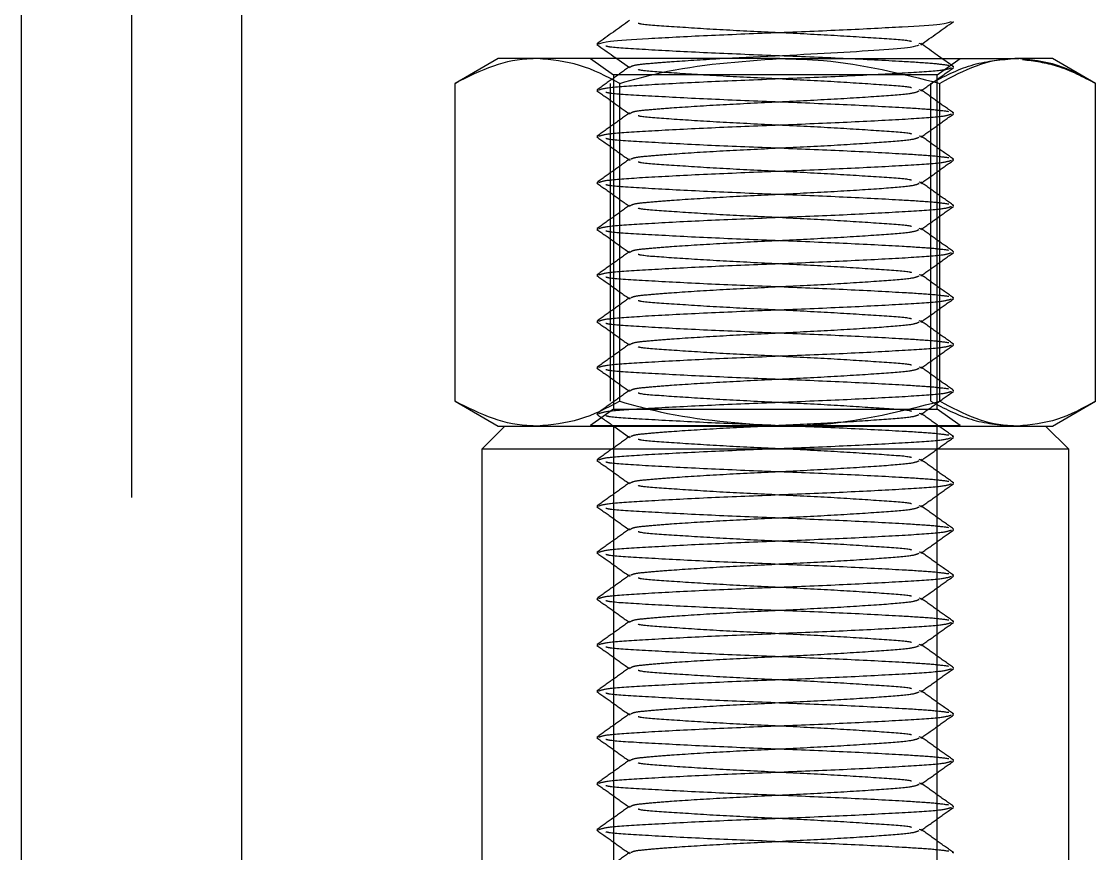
# Model space of a CAD drawing. Header units: metres. Extents: x 0 to 63075, y 0 to 44550.
# Drawn here: x 14380.6 to 14427.08, y 26794.65 to 26830.65 of the extents above; entities that cross this region are included whole.
import ezdxf

# ---------------------------------------------------------------- set-up
doc = ezdxf.new("R2010")
doc.units = ezdxf.units.M
doc.header["$LTSCALE"] = 75
doc.linetypes.add('HIDDEN2', pattern=[4.7625, 3.175, -1.5875])
for name, color, linetype in [('SDM', 7, 'Continuous'), ('SL4', 4, 'Continuous'), ('ST1', 7, 'HIDDEN2')]:
    doc.layers.add(name, color=color, linetype=linetype)

# ---------------------------------------------------------------- blocks, each defined once
blk = doc.blocks.new('A$Ca53c419a')
at = {"layer": 'SL4'}
for p, q in [((215, 215.76), (1004.763, 215.76)), ((1004.763, 206.235), (54.76, 206.235)), ((413.617, 196.993), (412.544, 195.135)), ((413.616, 196.989), (413.556, 196.862)), ((413.616, 196.989), (427.372, 196.989)), ((428.444, 195.135), (427.371, 196.993)), ((427.372, 196.989), (427.433, 196.862)), ((411.544, 195.835), (390.544, 195.835)), ((412.544, 194.835), (411.544, 195.835)), ((411.544, 170.435), (411.544, 195.835)), ((412.544, 195.135), (412.544, 193.426)), ((428.444, 193.426), (428.444, 195.135)), ((412.544, 193.426), (412.544, 182.935)), ((428.444, 182.935), (428.444, 193.426)), ((429.056, 190.806), (429.069, 190.862)), ((412.544, 190.138), (412.537, 190.129)), ((413.616, 189.862), (427.372, 189.862)), ((412.544, 182.935), (412.544, 172.644)), ((428.444, 182.935), (428.444, 172.644)), ((413.616, 176.008), (427.372, 176.008)), ((412.544, 172.644), (412.544, 171.135)), ((428.444, 171.135), (428.444, 172.644)), ((411.544, 170.435), (412.544, 171.435)), ((412.544, 171.135), (413.617, 169.277)), ((427.371, 169.277), (428.444, 171.135)), ((390.544, 170.435), (411.544, 170.435)), ((413.616, 169.281), (427.372, 169.281))]:
    blk.add_line(p, q, dxfattribs=at)
for points, knots in [([(412.544, 193.426), (412.545, 193.51), (412.555, 194.15), (412.789, 195.356), (413.339, 196.442), (413.616, 196.989)], [0, 0, 0, 0, 0.0700986, 0.5307888, 1, 1, 1, 1]), ([(428.444, 193.426), (428.443, 193.51), (428.433, 194.15), (428.199, 195.356), (427.65, 196.442), (427.372, 196.989)], [0, 0, 0, 0, 0.070099, 0.530789, 1, 1, 1, 1]), ([(413.616, 189.862), (413.316, 190.441), (412.712, 191.609), (412.6, 192.817), (412.544, 193.426)], [0, 0, 0, 0, 0.495458, 1, 1, 1, 1]), ([(427.372, 189.862), (427.672, 190.441), (428.276, 191.609), (428.388, 192.817), (428.444, 193.426)], [0, 0, 0, 0, 0.495458, 1, 1, 1, 1]), ([(429.056, 190.857), (428.889, 190.623), (428.685, 190.336), (428.481, 190.05), (428.444, 189.998)], [0, 0, 0, 0, 0.819119, 1, 1, 1, 1]), ([(430.093, 189.439), (429.926, 189.674), (429.591, 190.144), (429.256, 190.614), (429.088, 190.849)], [0, 0, 0, 0, 0.499908, 1, 1, 1, 1]), ([(429.088, 190.771), (429.125, 190.666), (429.205, 190.439), (429.312, 188.718), (429.448, 186.178), (429.569, 183.135), (429.689, 180.092), (429.825, 177.553), (429.931, 175.843), (430.01, 175.618), (430.046, 175.515)], [0, 0, 0, 0, 0.111758, 0.239388, 0.372264, 0.501747, 0.63123, 0.764106, 0.891736, 1, 1, 1, 1]), ([(413.616, 189.862), (413.454, 189.281), (412.826, 187.023), (412.664, 184.677), (412.544, 182.935)], [0, 0, 0, 0, 0.2575513, 1, 1, 1, 1]), ([(427.372, 189.862), (427.534, 189.281), (428.162, 187.023), (428.324, 184.677), (428.444, 182.935)], [0, 0, 0, 0, 0.257551, 1, 1, 1, 1]), ([(428.444, 185.574), (428.445, 185.562), (428.489, 184.872), (428.568, 183.1), (428.689, 180.655), (428.825, 178.568), (428.93, 177.181), (429.007, 176.998), (429.042, 176.915)], [0, 0, 0, 0, 0.003694, 0.210444, 0.417195, 0.629373, 0.833159, 1, 1, 1, 1]), ([(412.544, 182.935), (412.56, 182.305), (412.619, 179.96), (413.195, 177.677), (413.616, 176.008)], [0, 0, 0, 0, 0.268634, 1, 1, 1, 1]), ([(428.444, 182.935), (428.428, 182.305), (428.369, 179.96), (427.793, 177.677), (427.372, 176.008)], [0, 0, 0, 0, 0.268634, 1, 1, 1, 1]), ([(428.172, 175.539), (428.312, 175.735), (428.611, 176.154), (428.91, 176.573), (429.069, 176.797)], [0, 0, 0, 0, 0.467659, 1, 1, 1, 1]), ([(429.041, 176.836), (429.208, 176.601), (429.543, 176.131), (429.878, 175.661), (430.045, 175.426)], [0, 0, 0, 0, 0.499911, 1, 1, 1, 1]), ([(412.544, 172.644), (412.545, 172.724), (412.555, 173.328), (412.789, 174.466), (413.339, 175.491), (413.616, 176.008)], [0, 0, 0, 0, 0.0700986, 0.5307888, 1, 1, 1, 1]), ([(428.444, 172.644), (428.443, 172.724), (428.433, 173.328), (428.199, 174.466), (427.65, 175.491), (427.372, 176.008)], [0, 0, 0, 0, 0.0700986, 0.5307888, 1, 1, 1, 1]), ([(413.616, 169.281), (413.316, 169.827), (412.712, 170.929), (412.6, 172.069), (412.544, 172.644)], [0, 0, 0, 0, 0.495458, 1, 1, 1, 1]), ([(427.372, 169.281), (427.672, 169.827), (428.276, 170.929), (428.388, 172.069), (428.444, 172.644)], [0, 0, 0, 0, 0.495458, 1, 1, 1, 1])]:
    blk.add_open_spline(points, degree=3, knots=knots, dxfattribs=at)
at = {"layer": 'ST1'}
for p, q in [((215, 215.76), (1004.763, 215.76)), ((1004.763, 210.997), (4.763, 210.997)), ((412.569, 191.135), (412.544, 191.135)), ((412.569, 191.135), (412.569, 183.002)), ((413.27, 190.135), (412.569, 191.135)), ((428.444, 191.135), (427.744, 190.135)), ((395.056, 190.806), (395.069, 190.862)), ((397.056, 190.806), (397.069, 190.862)), ((399.056, 190.806), (399.069, 190.862)), ((401.056, 190.806), (401.069, 190.862)), ((403.056, 190.806), (403.069, 190.862)), ((405.056, 190.806), (405.069, 190.862)), ((407.056, 190.806), (407.069, 190.862)), ((409.056, 190.806), (409.069, 190.862)), ((411.056, 190.806), (411.069, 190.862)), ((413.056, 190.806), (413.069, 190.862)), ((415.056, 190.806), (415.069, 190.862)), ((417.056, 190.806), (417.069, 190.862)), ((419.056, 190.806), (419.069, 190.862)), ((421.056, 190.806), (421.069, 190.862)), ((423.056, 190.806), (423.069, 190.862)), ((425.056, 190.806), (425.069, 190.862)), ((427.056, 190.806), (427.069, 190.862)), ((412.544, 190.135), (387.544, 190.135)), ((412.537, 190.129), (412.053, 189.45)), ((413.27, 190.135), (413.27, 176.135)), ((427.744, 190.135), (413.27, 190.135)), ((413.616, 190.262), (427.372, 190.262)), ((427.744, 183.018), (427.744, 190.135)), ((428.444, 189.998), (428.053, 189.45)), ((394.055, 189.403), (394.069, 189.456)), ((396.055, 189.403), (396.069, 189.456)), ((398.055, 189.403), (398.069, 189.456)), ((400.055, 189.403), (400.069, 189.456)), ((402.055, 189.403), (402.069, 189.456)), ((404.055, 189.403), (404.069, 189.456)), ((406.055, 189.403), (406.069, 189.456)), ((408.055, 189.403), (408.069, 189.456)), ((410.055, 189.403), (410.069, 189.456)), ((412.055, 189.403), (412.069, 189.456)), ((414.055, 189.403), (414.069, 189.456)), ((416.055, 189.403), (416.069, 189.456)), ((418.055, 189.403), (418.069, 189.456)), ((420.055, 189.403), (420.069, 189.456)), ((422.055, 189.403), (422.069, 189.456)), ((424.055, 189.403), (424.069, 189.456)), ((426.055, 189.403), (426.069, 189.456)), ((428.055, 189.403), (428.069, 189.456)), ((412.569, 183.002), (412.569, 175.135)), ((427.744, 176.135), (427.744, 183.018)), ((395.069, 176.814), (395.092, 176.902)), ((397.069, 176.814), (397.092, 176.902)), ((399.069, 176.814), (399.092, 176.902)), ((401.069, 176.814), (401.092, 176.902)), ((403.069, 176.814), (403.092, 176.902)), ((405.069, 176.814), (405.092, 176.902)), ((407.069, 176.814), (407.092, 176.902)), ((409.069, 176.814), (409.092, 176.902)), ((411.069, 176.814), (411.092, 176.902)), ((413.069, 176.814), (413.092, 176.902)), ((415.069, 176.814), (415.092, 176.902)), ((417.069, 176.814), (417.092, 176.902)), ((419.069, 176.814), (419.092, 176.902)), ((421.069, 176.814), (421.092, 176.902)), ((423.069, 176.814), (423.092, 176.902)), ((425.069, 176.814), (425.092, 176.902)), ((427.069, 176.814), (427.092, 176.902)), ((429.069, 176.814), (429.092, 176.902)), ((429.069, 176.797), (429.093, 176.831)), ((413.616, 176.408), (427.372, 176.408)), ((387.544, 176.135), (412.544, 176.135)), ((412.569, 175.135), (413.27, 176.135)), ((413.27, 176.135), (427.744, 176.135)), ((427.744, 176.135), (428.444, 175.135)), ((394.069, 175.408), (394.09, 175.466)), ((396.069, 175.408), (396.09, 175.466)), ((398.069, 175.408), (398.09, 175.466)), ((400.069, 175.408), (400.09, 175.466)), ((402.069, 175.408), (402.09, 175.466)), ((404.069, 175.408), (404.09, 175.466)), ((406.069, 175.408), (406.09, 175.466)), ((408.069, 175.408), (408.09, 175.466)), ((410.069, 175.408), (410.09, 175.466)), ((412.069, 175.408), (412.09, 175.466)), ((414.069, 175.408), (414.09, 175.466)), ((416.069, 175.408), (416.09, 175.466)), ((418.069, 175.408), (418.09, 175.466)), ((420.069, 175.408), (420.09, 175.466)), ((422.069, 175.408), (422.09, 175.466)), ((424.069, 175.408), (424.09, 175.466)), ((426.069, 175.408), (426.09, 175.466)), ((428.069, 175.408), (428.09, 175.466)), ((428.09, 175.423), (428.172, 175.539)), ((412.544, 175.135), (412.569, 175.135)), ((428.444, 172.844), (428.439, 172.613))]:
    blk.add_line(p, q, dxfattribs=at)
for points, knots in [([(394.093, 189.439), (393.926, 189.674), (393.591, 190.144), (393.256, 190.614), (393.088, 190.849)], [0, 0, 0, 0, 0.4999079, 1, 1, 1, 1]), ([(395.056, 190.857), (394.889, 190.623), (394.555, 190.153), (394.221, 189.684), (394.053, 189.45)], [0, 0, 0, 0, 0.500033, 1, 1, 1, 1]), ([(396.093, 189.439), (395.926, 189.674), (395.591, 190.144), (395.256, 190.614), (395.088, 190.849)], [0, 0, 0, 0, 0.4999079, 1, 1, 1, 1]), ([(395.088, 190.771), (395.125, 190.666), (395.205, 190.439), (395.312, 188.718), (395.448, 186.178), (395.569, 183.135), (395.689, 180.092), (395.825, 177.553), (395.931, 175.843), (396.01, 175.618), (396.046, 175.515)], [0, 0, 0, 0, 0.1117583, 0.2393882, 0.3722641, 0.5017472, 0.6312302, 0.7641061, 0.891736, 1, 1, 1, 1]), ([(397.056, 190.857), (396.889, 190.623), (396.555, 190.153), (396.221, 189.684), (396.053, 189.45)], [0, 0, 0, 0, 0.5000327, 1, 1, 1, 1]), ([(398.093, 189.439), (397.926, 189.674), (397.591, 190.144), (397.256, 190.614), (397.088, 190.849)], [0, 0, 0, 0, 0.499908, 1, 1, 1, 1]), ([(397.088, 190.771), (397.125, 190.666), (397.205, 190.439), (397.312, 188.718), (397.448, 186.178), (397.569, 183.135), (397.689, 180.092), (397.825, 177.553), (397.931, 175.843), (398.01, 175.618), (398.046, 175.515)], [0, 0, 0, 0, 0.1117583, 0.2393882, 0.3722641, 0.5017472, 0.6312302, 0.7641061, 0.891736, 1, 1, 1, 1]), ([(399.056, 190.857), (398.889, 190.623), (398.555, 190.153), (398.221, 189.684), (398.053, 189.45)], [0, 0, 0, 0, 0.500033, 1, 1, 1, 1]), ([(400.093, 189.439), (399.926, 189.674), (399.591, 190.144), (399.256, 190.614), (399.088, 190.849)], [0, 0, 0, 0, 0.499908, 1, 1, 1, 1]), ([(399.088, 190.771), (399.125, 190.666), (399.205, 190.439), (399.312, 188.718), (399.448, 186.178), (399.569, 183.135), (399.689, 180.092), (399.825, 177.553), (399.931, 175.843), (400.01, 175.618), (400.046, 175.515)], [0, 0, 0, 0, 0.111758, 0.239388, 0.372264, 0.501747, 0.63123, 0.764106, 0.891736, 1, 1, 1, 1]), ([(401.056, 190.857), (400.889, 190.623), (400.555, 190.153), (400.221, 189.684), (400.053, 189.45)], [0, 0, 0, 0, 0.500033, 1, 1, 1, 1]), ([(402.093, 189.439), (401.926, 189.674), (401.591, 190.144), (401.256, 190.614), (401.088, 190.849)], [0, 0, 0, 0, 0.4999079, 1, 1, 1, 1]), ([(401.088, 190.771), (401.125, 190.666), (401.205, 190.439), (401.312, 188.718), (401.448, 186.178), (401.569, 183.135), (401.689, 180.092), (401.825, 177.553), (401.931, 175.843), (402.01, 175.618), (402.046, 175.515)], [0, 0, 0, 0, 0.111758, 0.239388, 0.372264, 0.501747, 0.63123, 0.764106, 0.891736, 1, 1, 1, 1]), ([(403.056, 190.857), (402.889, 190.623), (402.555, 190.153), (402.221, 189.684), (402.053, 189.45)], [0, 0, 0, 0, 0.5000327, 1, 1, 1, 1]), ([(404.093, 189.439), (403.926, 189.674), (403.591, 190.144), (403.256, 190.614), (403.088, 190.849)], [0, 0, 0, 0, 0.4999079, 1, 1, 1, 1]), ([(403.088, 190.771), (403.125, 190.666), (403.205, 190.439), (403.312, 188.718), (403.448, 186.178), (403.569, 183.135), (403.689, 180.092), (403.825, 177.553), (403.931, 175.843), (404.01, 175.618), (404.046, 175.515)], [0, 0, 0, 0, 0.1117583, 0.2393882, 0.3722641, 0.5017472, 0.6312302, 0.7641061, 0.891736, 1, 1, 1, 1]), ([(405.056, 190.857), (404.889, 190.623), (404.555, 190.153), (404.221, 189.684), (404.053, 189.45)], [0, 0, 0, 0, 0.500033, 1, 1, 1, 1]), ([(406.093, 189.439), (405.926, 189.674), (405.591, 190.144), (405.256, 190.614), (405.088, 190.849)], [0, 0, 0, 0, 0.499908, 1, 1, 1, 1]), ([(405.088, 190.771), (405.125, 190.666), (405.205, 190.439), (405.312, 188.718), (405.448, 186.178), (405.569, 183.135), (405.689, 180.092), (405.825, 177.553), (405.931, 175.843), (406.01, 175.618), (406.046, 175.515)], [0, 0, 0, 0, 0.1117583, 0.2393882, 0.3722641, 0.5017472, 0.6312302, 0.7641061, 0.891736, 1, 1, 1, 1]), ([(407.056, 190.857), (406.889, 190.623), (406.555, 190.153), (406.221, 189.684), (406.053, 189.45)], [0, 0, 0, 0, 0.500033, 1, 1, 1, 1]), ([(408.093, 189.439), (407.926, 189.674), (407.591, 190.144), (407.256, 190.614), (407.088, 190.849)], [0, 0, 0, 0, 0.4999079, 1, 1, 1, 1]), ([(407.088, 190.771), (407.125, 190.666), (407.205, 190.439), (407.312, 188.718), (407.448, 186.178), (407.569, 183.135), (407.689, 180.092), (407.825, 177.553), (407.931, 175.843), (408.01, 175.618), (408.046, 175.515)], [0, 0, 0, 0, 0.111758, 0.239388, 0.372264, 0.501747, 0.63123, 0.764106, 0.891736, 1, 1, 1, 1]), ([(409.056, 190.857), (408.889, 190.623), (408.555, 190.153), (408.221, 189.684), (408.053, 189.45)], [0, 0, 0, 0, 0.500033, 1, 1, 1, 1]), ([(410.093, 189.439), (409.926, 189.674), (409.591, 190.144), (409.256, 190.614), (409.088, 190.849)], [0, 0, 0, 0, 0.499908, 1, 1, 1, 1]), ([(409.088, 190.771), (409.125, 190.666), (409.205, 190.439), (409.312, 188.718), (409.448, 186.178), (409.569, 183.135), (409.689, 180.092), (409.825, 177.553), (409.931, 175.843), (410.01, 175.618), (410.046, 175.515)], [0, 0, 0, 0, 0.111758, 0.239388, 0.372264, 0.501747, 0.63123, 0.764106, 0.891736, 1, 1, 1, 1]), ([(411.056, 190.857), (410.889, 190.623), (410.555, 190.153), (410.221, 189.684), (410.053, 189.45)], [0, 0, 0, 0, 0.500033, 1, 1, 1, 1]), ([(412.093, 189.439), (411.926, 189.674), (411.591, 190.144), (411.256, 190.614), (411.088, 190.849)], [0, 0, 0, 0, 0.499908, 1, 1, 1, 1]), ([(411.088, 190.771), (411.125, 190.666), (411.205, 190.439), (411.312, 188.718), (411.448, 186.178), (411.569, 183.135), (411.689, 180.092), (411.825, 177.553), (411.931, 175.843), (412.01, 175.618), (412.046, 175.515)], [0, 0, 0, 0, 0.1117583, 0.2393882, 0.3722641, 0.5017472, 0.6312302, 0.7641061, 0.891736, 1, 1, 1, 1]), ([(413.056, 190.857), (412.889, 190.623), (412.718, 190.383), (412.548, 190.143), (412.544, 190.138)], [0, 0, 0, 0, 0.979011, 1, 1, 1, 1]), ([(414.093, 189.439), (413.926, 189.674), (413.591, 190.144), (413.256, 190.614), (413.088, 190.849)], [0, 0, 0, 0, 0.499908, 1, 1, 1, 1]), ([(413.088, 190.771), (413.125, 190.666), (413.205, 190.439), (413.312, 188.718), (413.448, 186.178), (413.569, 183.135), (413.689, 180.092), (413.825, 177.553), (413.931, 175.843), (414.01, 175.618), (414.046, 175.515)], [0, 0, 0, 0, 0.1117583, 0.2393882, 0.3722641, 0.5017472, 0.6312302, 0.7641061, 0.891736, 1, 1, 1, 1]), ([(415.056, 190.857), (414.889, 190.623), (414.555, 190.153), (414.221, 189.684), (414.053, 189.45)], [0, 0, 0, 0, 0.5000327, 1, 1, 1, 1]), ([(416.093, 189.439), (415.926, 189.674), (415.591, 190.144), (415.256, 190.614), (415.088, 190.849)], [0, 0, 0, 0, 0.499908, 1, 1, 1, 1]), ([(415.088, 190.771), (415.125, 190.666), (415.205, 190.439), (415.312, 188.718), (415.448, 186.178), (415.569, 183.135), (415.689, 180.092), (415.825, 177.553), (415.931, 175.843), (416.01, 175.618), (416.046, 175.515)], [0, 0, 0, 0, 0.111758, 0.239388, 0.372264, 0.501747, 0.63123, 0.764106, 0.891736, 1, 1, 1, 1]), ([(417.056, 190.857), (416.889, 190.623), (416.555, 190.153), (416.221, 189.684), (416.053, 189.45)], [0, 0, 0, 0, 0.500033, 1, 1, 1, 1]), ([(418.093, 189.439), (417.926, 189.674), (417.591, 190.144), (417.256, 190.614), (417.088, 190.849)], [0, 0, 0, 0, 0.499908, 1, 1, 1, 1]), ([(417.088, 190.771), (417.125, 190.666), (417.205, 190.439), (417.312, 188.718), (417.448, 186.178), (417.569, 183.135), (417.689, 180.092), (417.825, 177.553), (417.931, 175.843), (418.01, 175.618), (418.046, 175.515)], [0, 0, 0, 0, 0.111758, 0.239388, 0.372264, 0.501747, 0.63123, 0.764106, 0.891736, 1, 1, 1, 1]), ([(419.056, 190.857), (418.889, 190.623), (418.555, 190.153), (418.221, 189.684), (418.053, 189.45)], [0, 0, 0, 0, 0.500033, 1, 1, 1, 1]), ([(420.093, 189.439), (419.926, 189.674), (419.591, 190.144), (419.256, 190.614), (419.088, 190.849)], [0, 0, 0, 0, 0.499908, 1, 1, 1, 1]), ([(419.088, 190.771), (419.125, 190.666), (419.205, 190.439), (419.312, 188.718), (419.448, 186.178), (419.569, 183.135), (419.689, 180.092), (419.825, 177.553), (419.931, 175.843), (420.01, 175.618), (420.046, 175.515)], [0, 0, 0, 0, 0.1117583, 0.2393882, 0.3722641, 0.5017472, 0.6312302, 0.7641061, 0.891736, 1, 1, 1, 1]), ([(421.056, 190.857), (420.889, 190.623), (420.555, 190.153), (420.221, 189.684), (420.053, 189.45)], [0, 0, 0, 0, 0.500033, 1, 1, 1, 1]), ([(422.093, 189.439), (421.926, 189.674), (421.591, 190.144), (421.256, 190.614), (421.088, 190.849)], [0, 0, 0, 0, 0.499908, 1, 1, 1, 1]), ([(421.088, 190.771), (421.125, 190.666), (421.205, 190.439), (421.312, 188.718), (421.448, 186.178), (421.569, 183.135), (421.689, 180.092), (421.825, 177.553), (421.931, 175.843), (422.01, 175.618), (422.046, 175.515)], [0, 0, 0, 0, 0.111758, 0.239388, 0.372264, 0.501747, 0.63123, 0.764106, 0.891736, 1, 1, 1, 1]), ([(423.056, 190.857), (422.889, 190.623), (422.555, 190.153), (422.221, 189.684), (422.053, 189.45)], [0, 0, 0, 0, 0.500033, 1, 1, 1, 1]), ([(424.093, 189.439), (423.926, 189.674), (423.591, 190.144), (423.256, 190.614), (423.088, 190.849)], [0, 0, 0, 0, 0.499908, 1, 1, 1, 1]), ([(423.088, 190.771), (423.125, 190.666), (423.205, 190.439), (423.312, 188.718), (423.448, 186.178), (423.569, 183.135), (423.689, 180.092), (423.825, 177.553), (423.931, 175.843), (424.01, 175.618), (424.046, 175.515)], [0, 0, 0, 0, 0.111758, 0.239388, 0.372264, 0.501747, 0.63123, 0.764106, 0.891736, 1, 1, 1, 1]), ([(425.056, 190.857), (424.889, 190.623), (424.555, 190.153), (424.221, 189.684), (424.053, 189.45)], [0, 0, 0, 0, 0.500033, 1, 1, 1, 1]), ([(426.093, 189.439), (425.926, 189.674), (425.591, 190.144), (425.256, 190.614), (425.088, 190.849)], [0, 0, 0, 0, 0.499908, 1, 1, 1, 1]), ([(425.088, 190.771), (425.125, 190.666), (425.205, 190.439), (425.312, 188.718), (425.448, 186.178), (425.569, 183.135), (425.689, 180.092), (425.825, 177.553), (425.931, 175.843), (426.01, 175.618), (426.046, 175.515)], [0, 0, 0, 0, 0.111758, 0.239388, 0.372264, 0.501747, 0.63123, 0.764106, 0.891736, 1, 1, 1, 1]), ([(427.056, 190.857), (426.889, 190.623), (426.555, 190.153), (426.221, 189.684), (426.053, 189.45)], [0, 0, 0, 0, 0.500033, 1, 1, 1, 1]), ([(428.093, 189.439), (427.926, 189.674), (427.591, 190.144), (427.256, 190.614), (427.088, 190.849)], [0, 0, 0, 0, 0.499908, 1, 1, 1, 1]), ([(427.088, 190.771), (427.125, 190.666), (427.205, 190.439), (427.312, 188.718), (427.448, 186.178), (427.569, 183.135), (427.689, 180.092), (427.825, 177.553), (427.931, 175.843), (428.01, 175.618), (428.046, 175.515)], [0, 0, 0, 0, 0.1117583, 0.2393882, 0.3722641, 0.5017472, 0.6312302, 0.7641061, 0.891736, 1, 1, 1, 1]), ([(394.147, 175.625), (394.175, 175.844), (394.232, 176.282), (394.325, 177.786), (394.448, 180.095), (394.569, 183.132), (394.689, 186.186), (394.826, 188.687), (394.912, 190.206), (394.968, 190.411), (394.983, 190.463)], [0, 0, 0, 0, 0.1033882, 0.2062326, 0.357671, 0.5052426, 0.6528142, 0.8042526, 0.9497121, 1, 1, 1, 1]), ([(396.147, 175.625), (396.175, 175.844), (396.232, 176.282), (396.325, 177.786), (396.448, 180.095), (396.569, 183.132), (396.689, 186.186), (396.826, 188.687), (396.912, 190.206), (396.968, 190.411), (396.983, 190.463)], [0, 0, 0, 0, 0.103388, 0.206233, 0.357671, 0.505243, 0.652814, 0.804253, 0.949712, 1, 1, 1, 1]), ([(398.147, 175.625), (398.175, 175.844), (398.232, 176.282), (398.325, 177.786), (398.448, 180.095), (398.569, 183.132), (398.689, 186.186), (398.826, 188.687), (398.912, 190.206), (398.968, 190.411), (398.983, 190.463)], [0, 0, 0, 0, 0.1033882, 0.2062326, 0.357671, 0.5052426, 0.6528142, 0.8042526, 0.9497121, 1, 1, 1, 1]), ([(400.147, 175.625), (400.175, 175.844), (400.232, 176.282), (400.325, 177.786), (400.448, 180.095), (400.569, 183.132), (400.689, 186.186), (400.826, 188.687), (400.912, 190.206), (400.968, 190.411), (400.983, 190.463)], [0, 0, 0, 0, 0.103388, 0.206233, 0.357671, 0.505243, 0.652814, 0.804253, 0.949712, 1, 1, 1, 1]), ([(402.147, 175.625), (402.175, 175.844), (402.232, 176.282), (402.325, 177.786), (402.448, 180.095), (402.569, 183.132), (402.689, 186.186), (402.826, 188.687), (402.912, 190.206), (402.968, 190.411), (402.983, 190.463)], [0, 0, 0, 0, 0.1033882, 0.2062326, 0.357671, 0.5052426, 0.6528142, 0.8042526, 0.9497121, 1, 1, 1, 1]), ([(404.147, 175.625), (404.175, 175.844), (404.232, 176.282), (404.325, 177.786), (404.448, 180.095), (404.569, 183.132), (404.689, 186.186), (404.826, 188.687), (404.912, 190.206), (404.968, 190.411), (404.983, 190.463)], [0, 0, 0, 0, 0.103388, 0.206233, 0.357671, 0.505243, 0.652814, 0.804253, 0.949712, 1, 1, 1, 1]), ([(406.147, 175.625), (406.175, 175.844), (406.232, 176.282), (406.325, 177.786), (406.448, 180.095), (406.569, 183.132), (406.689, 186.186), (406.826, 188.687), (406.912, 190.206), (406.968, 190.411), (406.983, 190.463)], [0, 0, 0, 0, 0.1033882, 0.2062326, 0.357671, 0.5052426, 0.6528142, 0.8042526, 0.9497121, 1, 1, 1, 1]), ([(408.147, 175.625), (408.175, 175.844), (408.232, 176.282), (408.325, 177.786), (408.448, 180.095), (408.569, 183.132), (408.689, 186.186), (408.826, 188.687), (408.912, 190.206), (408.968, 190.411), (408.983, 190.463)], [0, 0, 0, 0, 0.103388, 0.206233, 0.357671, 0.505243, 0.652814, 0.804253, 0.949712, 1, 1, 1, 1]), ([(410.147, 175.625), (410.175, 175.844), (410.232, 176.282), (410.325, 177.786), (410.448, 180.095), (410.569, 183.132), (410.689, 186.186), (410.826, 188.687), (410.912, 190.206), (410.968, 190.411), (410.983, 190.463)], [0, 0, 0, 0, 0.1033882, 0.2062326, 0.357671, 0.5052426, 0.6528142, 0.8042526, 0.9497121, 1, 1, 1, 1]), ([(412.147, 175.625), (412.175, 175.844), (412.232, 176.282), (412.325, 177.786), (412.448, 180.095), (412.569, 183.132), (412.689, 186.186), (412.826, 188.687), (412.912, 190.206), (412.968, 190.411), (412.983, 190.463)], [0, 0, 0, 0, 0.1033882, 0.2062326, 0.357671, 0.5052426, 0.6528142, 0.8042526, 0.9497121, 1, 1, 1, 1]), ([(414.147, 175.625), (414.175, 175.844), (414.232, 176.282), (414.325, 177.786), (414.448, 180.095), (414.569, 183.132), (414.689, 186.186), (414.826, 188.687), (414.912, 190.206), (414.968, 190.411), (414.983, 190.463)], [0, 0, 0, 0, 0.1033882, 0.2062326, 0.357671, 0.5052426, 0.6528142, 0.8042526, 0.9497121, 1, 1, 1, 1]), ([(416.147, 175.625), (416.175, 175.844), (416.232, 176.282), (416.325, 177.786), (416.448, 180.095), (416.569, 183.132), (416.689, 186.186), (416.826, 188.687), (416.912, 190.206), (416.968, 190.411), (416.983, 190.463)], [0, 0, 0, 0, 0.103388, 0.206233, 0.357671, 0.505243, 0.652814, 0.804253, 0.949712, 1, 1, 1, 1]), ([(418.147, 175.625), (418.175, 175.844), (418.232, 176.282), (418.325, 177.786), (418.448, 180.095), (418.569, 183.132), (418.689, 186.186), (418.826, 188.687), (418.912, 190.206), (418.968, 190.411), (418.983, 190.463)], [0, 0, 0, 0, 0.103388, 0.206233, 0.357671, 0.505243, 0.652814, 0.804253, 0.949712, 1, 1, 1, 1]), ([(420.147, 175.625), (420.175, 175.844), (420.232, 176.282), (420.325, 177.786), (420.448, 180.095), (420.569, 183.132), (420.689, 186.186), (420.826, 188.687), (420.912, 190.206), (420.968, 190.411), (420.983, 190.463)], [0, 0, 0, 0, 0.1033882, 0.2062326, 0.357671, 0.5052426, 0.6528142, 0.8042526, 0.9497121, 1, 1, 1, 1]), ([(422.147, 175.625), (422.175, 175.844), (422.232, 176.282), (422.325, 177.786), (422.448, 180.095), (422.569, 183.132), (422.689, 186.186), (422.826, 188.687), (422.912, 190.206), (422.968, 190.411), (422.983, 190.463)], [0, 0, 0, 0, 0.1033882, 0.2062326, 0.357671, 0.5052426, 0.6528142, 0.8042526, 0.9497121, 1, 1, 1, 1]), ([(424.147, 175.625), (424.175, 175.844), (424.232, 176.282), (424.325, 177.786), (424.448, 180.095), (424.569, 183.132), (424.689, 186.186), (424.826, 188.687), (424.912, 190.206), (424.968, 190.411), (424.983, 190.463)], [0, 0, 0, 0, 0.103388, 0.206233, 0.357671, 0.505243, 0.652814, 0.804253, 0.949712, 1, 1, 1, 1]), ([(426.147, 175.625), (426.175, 175.844), (426.232, 176.282), (426.325, 177.786), (426.448, 180.095), (426.569, 183.132), (426.689, 186.186), (426.826, 188.687), (426.912, 190.206), (426.968, 190.411), (426.983, 190.463)], [0, 0, 0, 0, 0.1033882, 0.2062326, 0.357671, 0.5052426, 0.6528142, 0.8042526, 0.9497121, 1, 1, 1, 1]), ([(428.147, 175.625), (428.175, 175.844), (428.232, 176.282), (428.325, 177.786), (428.448, 180.095), (428.569, 183.132), (428.689, 186.186), (428.826, 188.687), (428.912, 190.206), (428.968, 190.411), (428.983, 190.463)], [0, 0, 0, 0, 0.1033882, 0.2062326, 0.357671, 0.5052426, 0.6528142, 0.8042526, 0.9497121, 1, 1, 1, 1]), ([(394.092, 189.391), (394.116, 189.35), (394.168, 189.262), (394.238, 188.621), (394.328, 187.48), (394.448, 185.618), (394.569, 183.137), (394.689, 180.645), (394.825, 178.57), (394.93, 177.181), (395.007, 176.998), (395.042, 176.915)], [0, 0, 0, 0, 0.072607, 0.155069, 0.237884, 0.371691, 0.502076, 0.632461, 0.766268, 0.894784, 1, 1, 1, 1]), ([(396.092, 189.391), (396.116, 189.35), (396.168, 189.262), (396.238, 188.621), (396.328, 187.48), (396.448, 185.618), (396.569, 183.137), (396.689, 180.645), (396.825, 178.57), (396.93, 177.181), (397.007, 176.998), (397.042, 176.915)], [0, 0, 0, 0, 0.072607, 0.155069, 0.237884, 0.371691, 0.502076, 0.632461, 0.766268, 0.894784, 1, 1, 1, 1]), ([(398.092, 189.391), (398.116, 189.35), (398.168, 189.262), (398.238, 188.621), (398.328, 187.48), (398.448, 185.618), (398.569, 183.137), (398.689, 180.645), (398.825, 178.57), (398.93, 177.181), (399.007, 176.998), (399.042, 176.915)], [0, 0, 0, 0, 0.072607, 0.155069, 0.237884, 0.371691, 0.502076, 0.632461, 0.766268, 0.894784, 1, 1, 1, 1]), ([(400.092, 189.391), (400.116, 189.35), (400.168, 189.262), (400.238, 188.621), (400.328, 187.48), (400.448, 185.618), (400.569, 183.137), (400.689, 180.645), (400.825, 178.57), (400.93, 177.181), (401.007, 176.998), (401.042, 176.915)], [0, 0, 0, 0, 0.072607, 0.155069, 0.237884, 0.371691, 0.502076, 0.632461, 0.766268, 0.894784, 1, 1, 1, 1]), ([(402.092, 189.391), (402.116, 189.35), (402.168, 189.262), (402.238, 188.621), (402.328, 187.48), (402.448, 185.618), (402.569, 183.137), (402.689, 180.645), (402.825, 178.57), (402.93, 177.181), (403.007, 176.998), (403.042, 176.915)], [0, 0, 0, 0, 0.072607, 0.155069, 0.237884, 0.371691, 0.502076, 0.632461, 0.766268, 0.894784, 1, 1, 1, 1]), ([(404.092, 189.391), (404.116, 189.35), (404.168, 189.262), (404.238, 188.621), (404.328, 187.48), (404.448, 185.618), (404.569, 183.137), (404.689, 180.645), (404.825, 178.57), (404.93, 177.181), (405.007, 176.998), (405.042, 176.915)], [0, 0, 0, 0, 0.072607, 0.155069, 0.237884, 0.371691, 0.502076, 0.632461, 0.766268, 0.894784, 1, 1, 1, 1]), ([(406.092, 189.391), (406.116, 189.35), (406.168, 189.262), (406.238, 188.621), (406.328, 187.48), (406.448, 185.618), (406.569, 183.137), (406.689, 180.645), (406.825, 178.57), (406.93, 177.181), (407.007, 176.998), (407.042, 176.915)], [0, 0, 0, 0, 0.072607, 0.155069, 0.237884, 0.371691, 0.502076, 0.632461, 0.766268, 0.894784, 1, 1, 1, 1]), ([(408.092, 189.391), (408.116, 189.35), (408.168, 189.262), (408.238, 188.621), (408.328, 187.48), (408.448, 185.618), (408.569, 183.137), (408.689, 180.645), (408.825, 178.57), (408.93, 177.181), (409.007, 176.998), (409.042, 176.915)], [0, 0, 0, 0, 0.072607, 0.155069, 0.237884, 0.371691, 0.502076, 0.632461, 0.766268, 0.894784, 1, 1, 1, 1]), ([(410.092, 189.391), (410.116, 189.35), (410.168, 189.262), (410.238, 188.621), (410.328, 187.48), (410.448, 185.618), (410.569, 183.137), (410.689, 180.645), (410.825, 178.57), (410.93, 177.181), (411.007, 176.998), (411.042, 176.915)], [0, 0, 0, 0, 0.072607, 0.155069, 0.237884, 0.371691, 0.502076, 0.632461, 0.766268, 0.894784, 1, 1, 1, 1]), ([(412.092, 189.391), (412.116, 189.35), (412.168, 189.262), (412.238, 188.621), (412.328, 187.48), (412.448, 185.618), (412.569, 183.137), (412.689, 180.645), (412.825, 178.57), (412.93, 177.181), (413.007, 176.998), (413.042, 176.915)], [0, 0, 0, 0, 0.072607, 0.155069, 0.237884, 0.371691, 0.502076, 0.632461, 0.766268, 0.894784, 1, 1, 1, 1]), ([(414.092, 189.391), (414.116, 189.35), (414.168, 189.262), (414.238, 188.621), (414.328, 187.48), (414.448, 185.618), (414.569, 183.137), (414.689, 180.645), (414.825, 178.57), (414.93, 177.181), (415.007, 176.998), (415.042, 176.915)], [0, 0, 0, 0, 0.072607, 0.155069, 0.237884, 0.371691, 0.502076, 0.632461, 0.766268, 0.894784, 1, 1, 1, 1]), ([(416.092, 189.391), (416.116, 189.35), (416.168, 189.262), (416.238, 188.621), (416.328, 187.48), (416.448, 185.618), (416.569, 183.137), (416.689, 180.645), (416.825, 178.57), (416.93, 177.181), (417.007, 176.998), (417.042, 176.915)], [0, 0, 0, 0, 0.072607, 0.155069, 0.237884, 0.371691, 0.502076, 0.632461, 0.766268, 0.894784, 1, 1, 1, 1]), ([(418.092, 189.391), (418.116, 189.35), (418.168, 189.262), (418.238, 188.621), (418.328, 187.48), (418.448, 185.618), (418.569, 183.137), (418.689, 180.645), (418.825, 178.57), (418.93, 177.181), (419.007, 176.998), (419.042, 176.915)], [0, 0, 0, 0, 0.072607, 0.155069, 0.237884, 0.371691, 0.502076, 0.632461, 0.766268, 0.894784, 1, 1, 1, 1]), ([(420.092, 189.391), (420.116, 189.35), (420.168, 189.262), (420.238, 188.621), (420.328, 187.48), (420.448, 185.618), (420.569, 183.137), (420.689, 180.645), (420.825, 178.57), (420.93, 177.181), (421.007, 176.998), (421.042, 176.915)], [0, 0, 0, 0, 0.072607, 0.155069, 0.237884, 0.371691, 0.502076, 0.632461, 0.766268, 0.894784, 1, 1, 1, 1]), ([(422.092, 189.391), (422.116, 189.35), (422.168, 189.262), (422.238, 188.621), (422.328, 187.48), (422.448, 185.618), (422.569, 183.137), (422.689, 180.645), (422.825, 178.57), (422.93, 177.181), (423.007, 176.998), (423.042, 176.915)], [0, 0, 0, 0, 0.072607, 0.155069, 0.237884, 0.371691, 0.502076, 0.632461, 0.766268, 0.894784, 1, 1, 1, 1]), ([(424.092, 189.391), (424.116, 189.35), (424.168, 189.262), (424.238, 188.621), (424.328, 187.48), (424.448, 185.618), (424.569, 183.137), (424.689, 180.645), (424.825, 178.57), (424.93, 177.181), (425.007, 176.998), (425.042, 176.915)], [0, 0, 0, 0, 0.0726073, 0.1550688, 0.2378835, 0.371691, 0.5020758, 0.6324606, 0.7662681, 0.8947836, 1, 1, 1, 1]), ([(426.092, 189.391), (426.116, 189.35), (426.168, 189.262), (426.238, 188.621), (426.328, 187.48), (426.448, 185.618), (426.569, 183.137), (426.689, 180.645), (426.825, 178.57), (426.93, 177.181), (427.007, 176.998), (427.042, 176.915)], [0, 0, 0, 0, 0.072607, 0.155069, 0.237884, 0.371691, 0.502076, 0.632461, 0.766268, 0.894784, 1, 1, 1, 1]), ([(428.092, 189.391), (428.116, 189.35), (428.168, 189.262), (428.238, 188.619), (428.328, 187.499), (428.4, 186.306), (428.444, 185.574)], [0, 0, 0, 0, 0.196575, 0.41983, 0.64404, 1, 1, 1, 1]), ([(395.181, 177.241), (395.186, 177.26), (395.234, 177.422), (395.311, 178.611), (395.448, 180.635), (395.569, 183.135), (395.689, 185.633), (395.826, 187.666), (395.906, 188.873), (395.957, 189.036), (395.966, 189.064)], [0, 0, 0, 0, 0.020732, 0.175704, 0.337058, 0.494284, 0.651511, 0.812864, 0.967837, 1, 1, 1, 1]), ([(397.181, 177.241), (397.186, 177.26), (397.234, 177.422), (397.311, 178.611), (397.448, 180.635), (397.569, 183.135), (397.689, 185.633), (397.826, 187.666), (397.906, 188.873), (397.957, 189.036), (397.966, 189.064)], [0, 0, 0, 0, 0.020732, 0.175704, 0.337058, 0.494284, 0.651511, 0.812864, 0.967837, 1, 1, 1, 1]), ([(399.181, 177.241), (399.186, 177.26), (399.234, 177.422), (399.311, 178.611), (399.448, 180.635), (399.569, 183.135), (399.689, 185.633), (399.826, 187.666), (399.906, 188.873), (399.957, 189.036), (399.966, 189.064)], [0, 0, 0, 0, 0.020732, 0.175704, 0.337058, 0.494284, 0.651511, 0.812864, 0.967837, 1, 1, 1, 1]), ([(401.181, 177.241), (401.186, 177.26), (401.234, 177.422), (401.311, 178.611), (401.448, 180.635), (401.569, 183.135), (401.689, 185.633), (401.826, 187.666), (401.906, 188.873), (401.957, 189.036), (401.966, 189.064)], [0, 0, 0, 0, 0.020732, 0.175704, 0.337058, 0.494284, 0.651511, 0.812864, 0.967837, 1, 1, 1, 1]), ([(403.181, 177.241), (403.186, 177.26), (403.234, 177.422), (403.311, 178.611), (403.448, 180.635), (403.569, 183.135), (403.689, 185.633), (403.826, 187.666), (403.906, 188.873), (403.957, 189.036), (403.966, 189.064)], [0, 0, 0, 0, 0.020732, 0.175704, 0.337058, 0.494284, 0.651511, 0.812864, 0.967837, 1, 1, 1, 1]), ([(405.181, 177.241), (405.186, 177.26), (405.234, 177.422), (405.311, 178.611), (405.448, 180.635), (405.569, 183.135), (405.689, 185.633), (405.826, 187.666), (405.906, 188.873), (405.957, 189.036), (405.966, 189.064)], [0, 0, 0, 0, 0.020732, 0.175704, 0.337058, 0.494284, 0.651511, 0.812864, 0.967837, 1, 1, 1, 1]), ([(407.181, 177.241), (407.186, 177.26), (407.234, 177.422), (407.311, 178.611), (407.448, 180.635), (407.569, 183.135), (407.689, 185.633), (407.826, 187.666), (407.906, 188.873), (407.957, 189.036), (407.966, 189.064)], [0, 0, 0, 0, 0.020732, 0.175704, 0.337058, 0.494284, 0.651511, 0.812864, 0.967837, 1, 1, 1, 1]), ([(409.181, 177.241), (409.186, 177.26), (409.234, 177.422), (409.311, 178.611), (409.448, 180.635), (409.569, 183.135), (409.689, 185.633), (409.826, 187.666), (409.906, 188.873), (409.957, 189.036), (409.966, 189.064)], [0, 0, 0, 0, 0.020732, 0.175704, 0.337058, 0.494284, 0.651511, 0.812864, 0.967837, 1, 1, 1, 1]), ([(411.181, 177.241), (411.186, 177.26), (411.234, 177.422), (411.311, 178.611), (411.448, 180.635), (411.569, 183.135), (411.689, 185.633), (411.826, 187.666), (411.906, 188.873), (411.957, 189.036), (411.966, 189.064)], [0, 0, 0, 0, 0.020732, 0.175704, 0.337058, 0.494284, 0.651511, 0.812864, 0.967837, 1, 1, 1, 1]), ([(413.181, 177.241), (413.186, 177.26), (413.234, 177.422), (413.311, 178.611), (413.448, 180.635), (413.569, 183.135), (413.689, 185.633), (413.826, 187.666), (413.906, 188.873), (413.957, 189.036), (413.966, 189.064)], [0, 0, 0, 0, 0.020732, 0.175704, 0.337058, 0.494284, 0.651511, 0.812864, 0.967837, 1, 1, 1, 1]), ([(415.181, 177.241), (415.186, 177.26), (415.234, 177.422), (415.311, 178.611), (415.448, 180.635), (415.569, 183.135), (415.689, 185.633), (415.826, 187.666), (415.906, 188.873), (415.957, 189.036), (415.966, 189.064)], [0, 0, 0, 0, 0.020732, 0.175704, 0.337058, 0.494284, 0.651511, 0.812864, 0.967837, 1, 1, 1, 1]), ([(417.181, 177.241), (417.186, 177.26), (417.234, 177.422), (417.311, 178.611), (417.448, 180.635), (417.569, 183.135), (417.689, 185.633), (417.826, 187.666), (417.906, 188.873), (417.957, 189.036), (417.966, 189.064)], [0, 0, 0, 0, 0.020732, 0.175704, 0.337058, 0.494284, 0.651511, 0.812864, 0.967837, 1, 1, 1, 1]), ([(419.181, 177.241), (419.186, 177.26), (419.234, 177.422), (419.311, 178.611), (419.448, 180.635), (419.569, 183.135), (419.689, 185.633), (419.826, 187.666), (419.906, 188.873), (419.957, 189.036), (419.966, 189.064)], [0, 0, 0, 0, 0.020732, 0.175704, 0.337058, 0.494284, 0.651511, 0.812864, 0.967837, 1, 1, 1, 1]), ([(421.181, 177.241), (421.186, 177.26), (421.234, 177.422), (421.311, 178.611), (421.448, 180.635), (421.569, 183.135), (421.689, 185.633), (421.826, 187.666), (421.906, 188.873), (421.957, 189.036), (421.966, 189.064)], [0, 0, 0, 0, 0.020732, 0.175704, 0.337058, 0.494284, 0.651511, 0.812864, 0.967837, 1, 1, 1, 1]), ([(423.181, 177.241), (423.186, 177.26), (423.234, 177.422), (423.311, 178.611), (423.448, 180.635), (423.569, 183.135), (423.689, 185.633), (423.826, 187.666), (423.906, 188.873), (423.957, 189.036), (423.966, 189.064)], [0, 0, 0, 0, 0.020732, 0.175704, 0.337058, 0.494284, 0.651511, 0.812864, 0.967837, 1, 1, 1, 1]), ([(425.181, 177.241), (425.186, 177.26), (425.234, 177.422), (425.311, 178.611), (425.448, 180.635), (425.569, 183.135), (425.689, 185.633), (425.826, 187.666), (425.906, 188.873), (425.957, 189.036), (425.966, 189.064)], [0, 0, 0, 0, 0.020732, 0.175704, 0.337058, 0.494284, 0.651511, 0.812864, 0.967837, 1, 1, 1, 1]), ([(427.181, 177.241), (427.186, 177.26), (427.234, 177.422), (427.311, 178.611), (427.448, 180.635), (427.569, 183.135), (427.689, 185.633), (427.826, 187.666), (427.906, 188.873), (427.957, 189.036), (427.966, 189.064)], [0, 0, 0, 0, 0.020732, 0.175704, 0.337058, 0.494284, 0.651511, 0.812864, 0.967837, 1, 1, 1, 1]), ([(429.181, 177.241), (429.186, 177.26), (429.234, 177.422), (429.311, 178.611), (429.448, 180.635), (429.569, 183.135), (429.689, 185.633), (429.826, 187.666), (429.906, 188.873), (429.957, 189.036), (429.966, 189.064)], [0, 0, 0, 0, 0.020732, 0.175704, 0.337058, 0.494284, 0.651511, 0.812864, 0.967837, 1, 1, 1, 1]), ([(394.09, 175.423), (394.257, 175.658), (394.591, 176.127), (394.926, 176.596), (395.093, 176.831)], [0, 0, 0, 0, 0.500042, 1, 1, 1, 1]), ([(395.041, 176.836), (395.208, 176.601), (395.543, 176.131), (395.878, 175.661), (396.045, 175.426)], [0, 0, 0, 0, 0.499911, 1, 1, 1, 1]), ([(396.09, 175.423), (396.257, 175.658), (396.591, 176.127), (396.926, 176.596), (397.093, 176.831)], [0, 0, 0, 0, 0.500042, 1, 1, 1, 1]), ([(397.041, 176.836), (397.208, 176.601), (397.543, 176.131), (397.878, 175.661), (398.045, 175.426)], [0, 0, 0, 0, 0.499911, 1, 1, 1, 1]), ([(398.09, 175.423), (398.257, 175.658), (398.591, 176.127), (398.926, 176.596), (399.093, 176.831)], [0, 0, 0, 0, 0.500042, 1, 1, 1, 1]), ([(399.041, 176.836), (399.208, 176.601), (399.543, 176.131), (399.878, 175.661), (400.045, 175.426)], [0, 0, 0, 0, 0.4999108, 1, 1, 1, 1]), ([(400.09, 175.423), (400.257, 175.658), (400.591, 176.127), (400.926, 176.596), (401.093, 176.831)], [0, 0, 0, 0, 0.5000417, 1, 1, 1, 1]), ([(401.041, 176.836), (401.208, 176.601), (401.543, 176.131), (401.878, 175.661), (402.045, 175.426)], [0, 0, 0, 0, 0.499911, 1, 1, 1, 1]), ([(402.09, 175.423), (402.257, 175.658), (402.591, 176.127), (402.926, 176.596), (403.093, 176.831)], [0, 0, 0, 0, 0.500042, 1, 1, 1, 1]), ([(403.041, 176.836), (403.208, 176.601), (403.543, 176.131), (403.878, 175.661), (404.045, 175.426)], [0, 0, 0, 0, 0.499911, 1, 1, 1, 1]), ([(404.09, 175.423), (404.257, 175.658), (404.591, 176.127), (404.926, 176.596), (405.093, 176.831)], [0, 0, 0, 0, 0.500042, 1, 1, 1, 1]), ([(405.041, 176.836), (405.208, 176.601), (405.543, 176.131), (405.878, 175.661), (406.045, 175.426)], [0, 0, 0, 0, 0.4999108, 1, 1, 1, 1]), ([(406.09, 175.423), (406.257, 175.658), (406.591, 176.127), (406.926, 176.596), (407.093, 176.831)], [0, 0, 0, 0, 0.500042, 1, 1, 1, 1]), ([(407.041, 176.836), (407.208, 176.601), (407.543, 176.131), (407.878, 175.661), (408.045, 175.426)], [0, 0, 0, 0, 0.499911, 1, 1, 1, 1]), ([(408.09, 175.423), (408.257, 175.658), (408.591, 176.127), (408.926, 176.596), (409.093, 176.831)], [0, 0, 0, 0, 0.5000417, 1, 1, 1, 1]), ([(409.041, 176.836), (409.208, 176.601), (409.543, 176.131), (409.878, 175.661), (410.045, 175.426)], [0, 0, 0, 0, 0.499911, 1, 1, 1, 1]), ([(410.09, 175.423), (410.257, 175.658), (410.591, 176.127), (410.926, 176.596), (411.093, 176.831)], [0, 0, 0, 0, 0.500042, 1, 1, 1, 1]), ([(411.041, 176.836), (411.208, 176.601), (411.543, 176.131), (411.878, 175.661), (412.045, 175.426)], [0, 0, 0, 0, 0.499911, 1, 1, 1, 1]), ([(412.09, 175.423), (412.257, 175.658), (412.591, 176.127), (412.926, 176.596), (413.093, 176.831)], [0, 0, 0, 0, 0.5000417, 1, 1, 1, 1]), ([(413.041, 176.836), (413.208, 176.601), (413.543, 176.131), (413.878, 175.661), (414.045, 175.426)], [0, 0, 0, 0, 0.499911, 1, 1, 1, 1]), ([(414.09, 175.423), (414.257, 175.658), (414.591, 176.127), (414.926, 176.596), (415.093, 176.831)], [0, 0, 0, 0, 0.500042, 1, 1, 1, 1]), ([(415.041, 176.836), (415.208, 176.601), (415.543, 176.131), (415.878, 175.661), (416.045, 175.426)], [0, 0, 0, 0, 0.499911, 1, 1, 1, 1]), ([(416.09, 175.423), (416.257, 175.658), (416.591, 176.127), (416.926, 176.596), (417.093, 176.831)], [0, 0, 0, 0, 0.500042, 1, 1, 1, 1]), ([(417.041, 176.836), (417.208, 176.601), (417.543, 176.131), (417.878, 175.661), (418.045, 175.426)], [0, 0, 0, 0, 0.4999108, 1, 1, 1, 1]), ([(418.09, 175.423), (418.257, 175.658), (418.591, 176.127), (418.926, 176.596), (419.093, 176.831)], [0, 0, 0, 0, 0.500042, 1, 1, 1, 1]), ([(419.041, 176.836), (419.208, 176.601), (419.543, 176.131), (419.878, 175.661), (420.045, 175.426)], [0, 0, 0, 0, 0.499911, 1, 1, 1, 1]), ([(420.09, 175.423), (420.257, 175.658), (420.591, 176.127), (420.926, 176.596), (421.093, 176.831)], [0, 0, 0, 0, 0.500042, 1, 1, 1, 1]), ([(421.041, 176.836), (421.208, 176.601), (421.543, 176.131), (421.878, 175.661), (422.045, 175.426)], [0, 0, 0, 0, 0.499911, 1, 1, 1, 1]), ([(422.09, 175.423), (422.257, 175.658), (422.591, 176.127), (422.926, 176.596), (423.093, 176.831)], [0, 0, 0, 0, 0.500042, 1, 1, 1, 1]), ([(423.041, 176.836), (423.208, 176.601), (423.543, 176.131), (423.878, 175.661), (424.045, 175.426)], [0, 0, 0, 0, 0.4999108, 1, 1, 1, 1]), ([(424.09, 175.423), (424.257, 175.658), (424.591, 176.127), (424.926, 176.596), (425.093, 176.831)], [0, 0, 0, 0, 0.500042, 1, 1, 1, 1]), ([(425.041, 176.836), (425.208, 176.601), (425.543, 176.131), (425.878, 175.661), (426.045, 175.426)], [0, 0, 0, 0, 0.499911, 1, 1, 1, 1]), ([(426.09, 175.423), (426.257, 175.658), (426.591, 176.127), (426.926, 176.596), (427.093, 176.831)], [0, 0, 0, 0, 0.500042, 1, 1, 1, 1]), ([(427.041, 176.836), (427.208, 176.601), (427.543, 176.131), (427.878, 175.661), (428.045, 175.426)], [0, 0, 0, 0, 0.499911, 1, 1, 1, 1]), ([(413.616, 176.408), (413.316, 175.829), (412.712, 174.661), (412.6, 173.453), (412.544, 172.844)], [0, 0, 0, 0, 0.495458, 1, 1, 1, 1]), ([(427.372, 176.408), (427.672, 175.829), (428.276, 174.661), (428.388, 173.453), (428.444, 172.844)], [0, 0, 0, 0, 0.495458, 1, 1, 1, 1]), ([(428.407, 172.43), (428.341, 171.929), (428.199, 170.862), (427.659, 169.828), (427.372, 169.281)], [0, 0, 0, 0, 0.470027, 1, 1, 1, 1])]:
    blk.add_open_spline(points, degree=3, knots=knots, dxfattribs=at)

msp = doc.modelspace()

# ---------------------------------------------------------------- block references
at = {"layer": 'SDM', "rotation": 90}
msp.add_blockref('A$Ca53c419a', (14596.359, 26400.599), dxfattribs=at)

doc.saveas('drawing.dxf')
